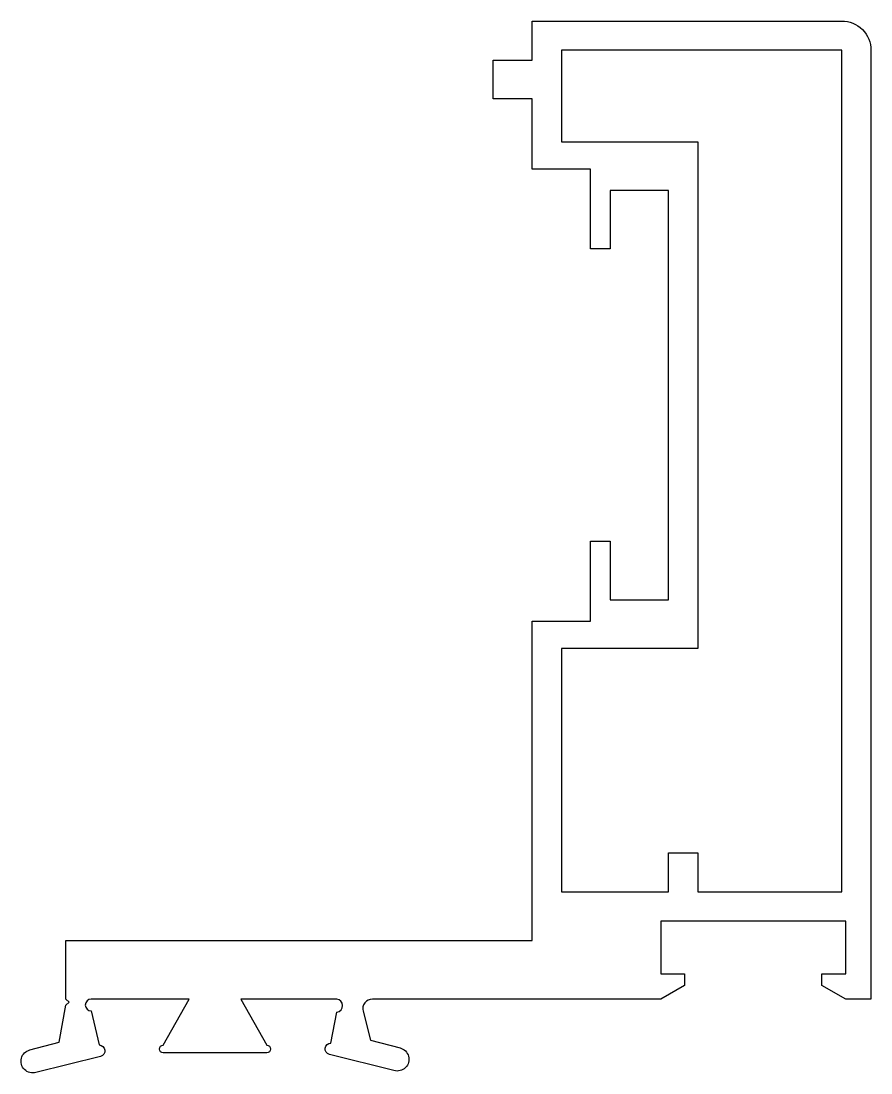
# Model space of a CAD drawing. Extents: x 129.3 to 172.9, y 186.6 to 240.6.
import ezdxf

# ---------------------------------------------------------------- set-up
doc = ezdxf.new("R2010")
doc.units = 0
doc.header["$LTSCALE"] = 15
doc.layers.get('0').update_dxf_attribs({"linetype": 'CONTINUOUS'})
doc.layers.add('1', color=1, linetype='CONTINUOUS')

msp = doc.modelspace()

# ---------------------------------------------------------------- linework, layer by layer
at = {"color": 0, "linetype": 'BYBLOCK'}
msp.add_lwpolyline([(136.579, 188.036), (137.907, 190.396), (132.874, 190.396, 1), (132.874, 189.796), (133.279, 188.046, -0.888706), (133.355, 187.455), (130.04, 186.633, -1.019099), (129.728, 187.792), (131.239, 188.188), (131.581, 190.086), (131.738, 190.243), (131.581, 190.4), (131.581, 193.4), (155.527, 193.4), (155.527, 209.799), (158.527, 209.799), (158.527, 213.899), (159.527, 213.899), (159.527, 210.899), (162.527, 210.899), (162.527, 231.899), (159.527, 231.899), (159.527, 228.899), (158.527, 228.899), (158.527, 232.999), (155.527, 232.999), (155.527, 236.599), (153.527, 236.599), (153.527, 238.599), (155.527, 238.599), (155.527, 240.599), (171.427, 240.599, -0.414214), (172.927, 239.099), (172.927, 190.399), (171.627, 190.399), (170.397, 191.099), (170.397, 191.699), (171.627, 191.699), (171.627, 194.399), (162.127, 194.399), (162.127, 191.7), (163.357, 191.7), (163.357, 191.1), (162.127, 190.4), (160.827, 190.4), (147.325, 190.4, 0.491471), (146.841, 189.773), (147.23, 188.288), (148.741, 187.892, -1.019099), (148.429, 186.733), (145.114, 187.555, -0.888706), (145.19, 188.146), (145.495, 189.736, 0.909551), (145.489, 190.395), (140.556, 190.395), (141.89, 188.036, -1), (141.89, 187.636), (139.234, 187.636), (136.579, 187.636, -1)], format="xyb", close=True, dxfattribs=at)
at = {"layer": '1', "color": 0}
msp.add_lwpolyline([(164.027, 195.899), (171.427, 195.899), (171.427, 239.099), (157.027, 239.099), (157.027, 234.399), (164.027, 234.399), (164.027, 208.399), (157.027, 208.399), (157.027, 195.899), (162.527, 195.899), (162.527, 197.899), (164.027, 197.899)], close=True, dxfattribs=at)

doc.saveas('drawing.dxf')
